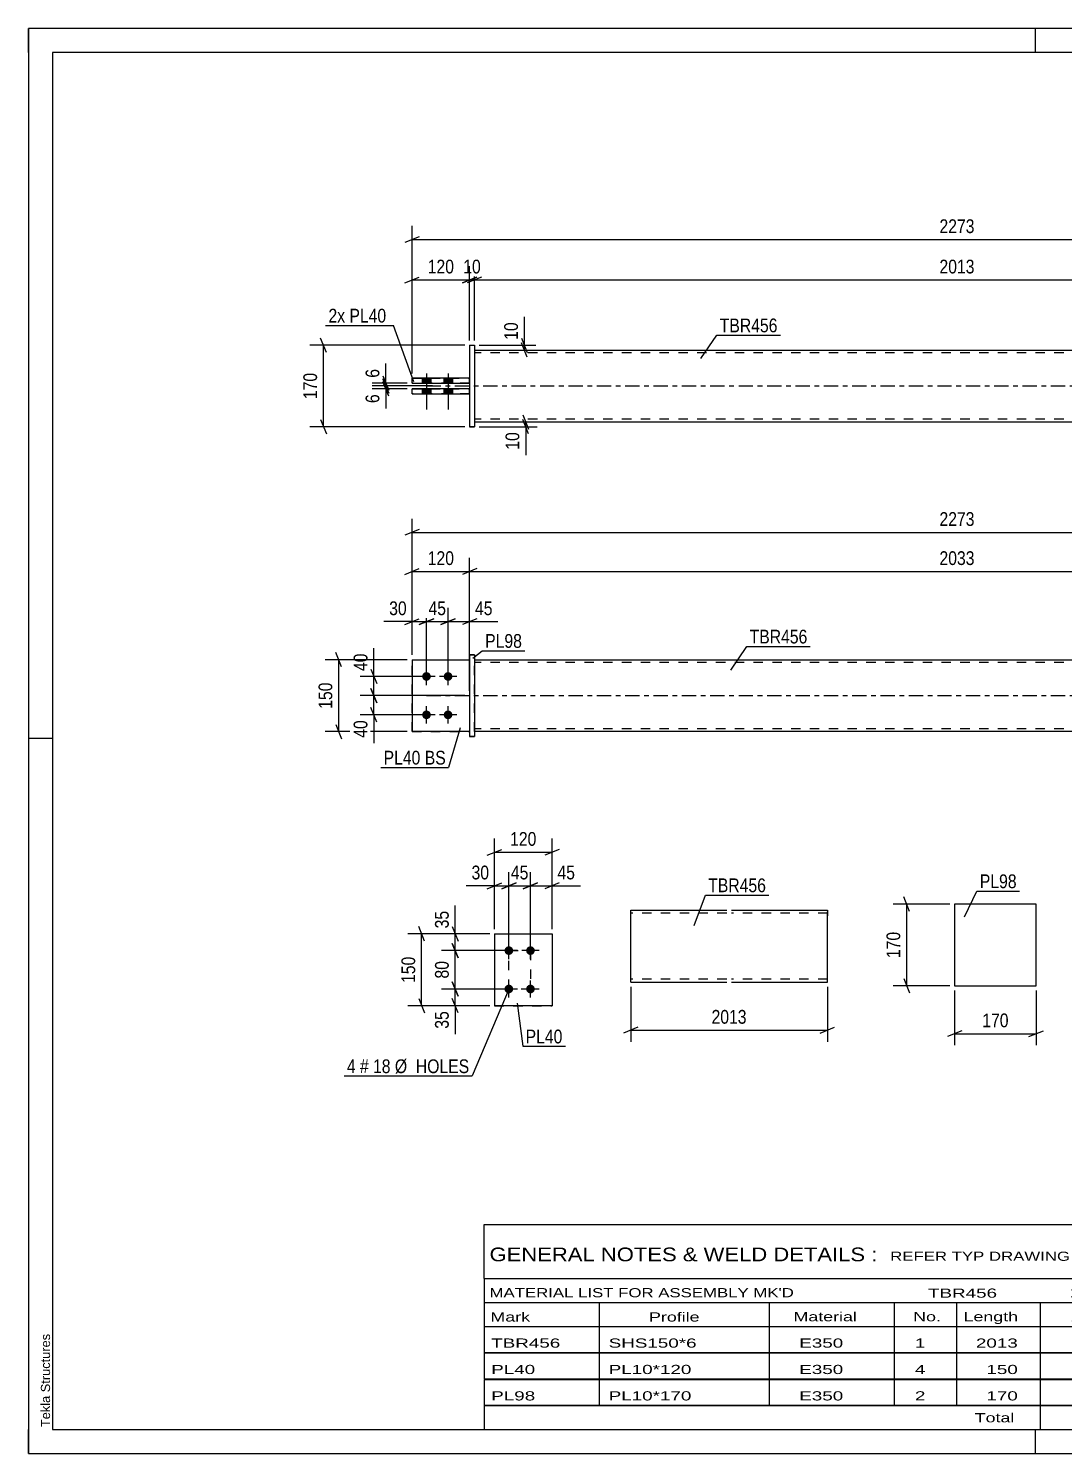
# Model space of a CAD drawing. Header units: millimetres. Extents: x 0 to 420, y 0 to 297.
# Drawn here: x 0 to 215.9, y 0 to 297 of the extents above; entities that cross this region are included whole.
import ezdxf

# ---------------------------------------------------------------- set-up
doc = ezdxf.new("R2010")
doc.units = ezdxf.units.MM
doc.linetypes.add('DXK_LINE_DOT2', pattern=[3.9198, 1.9599, -1.9599])
doc.linetypes.add('DXK_LINE_DOT3', pattern=[5.9187, 2.979, -0.9799, 0.9799, -0.9799])
doc.styles.add('Arial', font='ARIAL.TTF', dxfattribs={"height": 0.2})
doc.styles.add('Arial Narrow', font='ARIALN.TTF', dxfattribs={"height": 0.2})

# ---------------------------------------------------------------- blocks, each defined once
blk = doc.blocks.new('Unknown-580872543-1163')
at = {"color": 5, "linetype": 'Continuous'}
for p, q in [((420, 297), (0, 297)), ((0, 297), (0, 0)), ((0, 292), (0, 297)), ((210, 292), (210, 297)), ((415, 292), (5, 292)), ((5, 292), (5, 5)), ((5, 149), (0, 149)), ((0, 0), (0, 5)), ((5, 5), (415, 5)), ((210, 0), (210, 5)), ((0, 0), (420, 0))]:
    blk.add_line(p, q, dxfattribs=at)
at = {"color": 174, "linetype": 'Continuous', "style": 'Arial'}
blk.add_text('Tekla Structures', height=1.9102, rotation=90, dxfattribs=at).set_placement((4.5, 5.5))
blk = doc.blocks.new('Part-580872543-1796 - 1738')
at = {"color": 2, "linetype": 'Continuous'}
for p, q in [((80, 165.45), (92, 165.45)), ((80, 165.45), (80, 150.45)), ((92, 150.45), (80, 150.45)), ((80, 150.45), (80, 150.45))]:
    blk.add_line(p, q, dxfattribs=at)
at = {"color": 7, "linetype": 'DXK_LINE_DOT2'}
for p, q in [((80, 165.45), (92, 165.45)), ((92, 165.45), (92, 165.45)), ((92, 165.45), (92, 150.45)), ((80, 150.45), (92, 150.45)), ((80, 150.45), (80, 150.45))]:
    blk.add_line(p, q, dxfattribs=at)
blk = doc.blocks.new('Part-580872543-1791 - 1738')
at = {"color": 7, "linetype": 'DXK_LINE_DOT2'}
for p, q in [((80, 165.45), (92, 165.45)), ((80, 165.45), (92, 165.45)), ((80, 150.45), (80, 165.45)), ((92, 165.45), (92, 165.45)), ((92, 165.45), (92, 150.45)), ((80, 150.45), (92, 150.45)), ((92, 150.45), (80, 150.45)), ((80, 150.45), (80, 150.45))]:
    blk.add_line(p, q, dxfattribs=at)
blk = doc.blocks.new('Part-580872543-1801 - 1738')
at = {"color": 2, "linetype": 'Continuous'}
for p, q in [((93, 166.45), (92, 166.45)), ((92, 166.45), (92, 149.45)), ((93, 166.45), (93, 166.45)), ((93, 166.45), (93, 149.45)), ((92, 149.45), (93, 149.45))]:
    blk.add_line(p, q, dxfattribs=at)
at = {"color": 7, "linetype": 'DXK_LINE_DOT2'}
for p, q in [((92, 166.45), (93, 166.45)), ((93, 149.45), (92, 149.45))]:
    blk.add_line(p, q, dxfattribs=at)
blk = doc.blocks.new('Part-580872543-1806 - 1738')
at = {"color": 2, "linetype": 'Continuous'}
for p, q in [((93, 165.45), (294.28, 165.45)), ((294.28, 150.45), (93, 150.45))]:
    blk.add_line(p, q, dxfattribs=at)
at = {"color": 7, "linetype": 'DXK_LINE_DOT2'}
for p, q in [((93, 150.45), (93, 165.45)), ((294.28, 164.85), (93, 164.85)), ((294.28, 165.45), (294.28, 150.45)), ((294.28, 151.05), (93, 151.05))]:
    blk.add_line(p, q, dxfattribs=at)
at = {"color": 7, "linetype": 'DXK_LINE_DOT3'}
blk.add_line((83, 157.95), (304.28, 157.95), dxfattribs=at)
blk = doc.blocks.new('Bolt-580872543-1808 - 1738')
at = {"linetype": 'Continuous'}
for points in [[(83, 161.05), (82.81, 161.07), (82.63, 161.13), (82.47, 161.23), (82.33, 161.35), (82.22, 161.5), (82.14, 161.68), (82.1, 161.86), (82.1, 162.05), (82.14, 162.23), (82.22, 162.4), (82.33, 162.56), (82.47, 162.68), (82.63, 162.78), (82.81, 162.83), (83, 162.85), (83.19, 162.83), (83.36, 162.78), (83.53, 162.68), (83.67, 162.56), (83.78, 162.4), (83.85, 162.23), (83.89, 162.05), (83.89, 161.86), (83.85, 161.68), (83.78, 161.5), (83.67, 161.35), (83.53, 161.23), (83.36, 161.13), (83.19, 161.07)], [(87.5, 161.05), (87.31, 161.07), (87.13, 161.13), (86.97, 161.23), (86.83, 161.35), (86.72, 161.5), (86.64, 161.68), (86.6, 161.86), (86.6, 162.05), (86.64, 162.23), (86.72, 162.4), (86.83, 162.56), (86.97, 162.68), (87.13, 162.78), (87.31, 162.83), (87.5, 162.85), (87.69, 162.83), (87.86, 162.78), (88.03, 162.68), (88.17, 162.56), (88.28, 162.4), (88.35, 162.23), (88.39, 162.05), (88.39, 161.86), (88.35, 161.68), (88.28, 161.5), (88.17, 161.35), (88.03, 161.23), (87.86, 161.13), (87.69, 161.07)], [(83, 153.05), (82.81, 153.07), (82.63, 153.13), (82.47, 153.23), (82.33, 153.35), (82.22, 153.5), (82.14, 153.68), (82.1, 153.86), (82.1, 154.05), (82.14, 154.23), (82.22, 154.4), (82.33, 154.56), (82.47, 154.68), (82.63, 154.78), (82.81, 154.83), (83, 154.85), (83.19, 154.83), (83.36, 154.78), (83.53, 154.68), (83.67, 154.56), (83.78, 154.4), (83.85, 154.23), (83.89, 154.05), (83.89, 153.86), (83.85, 153.68), (83.78, 153.5), (83.67, 153.35), (83.53, 153.23), (83.36, 153.13), (83.19, 153.07)], [(87.5, 153.05), (87.31, 153.07), (87.13, 153.13), (86.97, 153.23), (86.83, 153.35), (86.72, 153.5), (86.64, 153.68), (86.6, 153.86), (86.6, 154.05), (86.64, 154.23), (86.72, 154.4), (86.83, 154.56), (86.97, 154.68), (87.13, 154.78), (87.31, 154.83), (87.5, 154.85), (87.69, 154.83), (87.86, 154.78), (88.03, 154.68), (88.17, 154.56), (88.28, 154.4), (88.35, 154.23), (88.39, 154.05), (88.39, 153.86), (88.35, 153.68), (88.28, 153.5), (88.17, 153.35), (88.03, 153.23), (87.86, 153.13), (87.69, 153.07)]]:
    blk.add_hatch(color=1, dxfattribs=at).paths.add_polyline_path(points)
at = {"color": 1, "linetype": 'Continuous'}
for p, q in [((83, 160.15), (83, 163.75)), ((87.5, 160.15), (87.5, 163.75)), ((84.8, 161.95), (81.2, 161.95)), ((89.3, 161.95), (85.7, 161.95)), ((83, 152.15), (83, 155.75)), ((87.5, 152.15), (87.5, 155.75)), ((84.8, 153.95), (81.2, 153.95)), ((89.3, 153.95), (85.7, 153.95))]:
    blk.add_line(p, q, dxfattribs=at)
blk = doc.blocks.new('Part-580872543-1398 - 1390')
at = {"color": 2, "linetype": 'Continuous'}
for p, q in [((92, 230.99), (93, 230.99)), ((92, 230.99), (92, 213.99)), ((93, 230.99), (93, 230.99)), ((93, 230.99), (93, 213.99)), ((93, 213.99), (92, 213.99)), ((92, 213.99), (92, 213.99))]:
    blk.add_line(p, q, dxfattribs=at)
at = {"color": 7, "linetype": 'DXK_LINE_DOT2'}
for p, q in [((92, 230.99), (93, 230.99)), ((92, 213.99), (93, 213.99)), ((92, 213.99), (92, 213.99))]:
    blk.add_line(p, q, dxfattribs=at)
blk = doc.blocks.new('Part-580872543-1424 - 1390')
at = {"color": 2, "linetype": 'Continuous'}
for p, q in [((92, 221.89), (80, 221.89)), ((80, 220.89), (80, 221.89)), ((80, 220.89), (92, 220.89)), ((80, 220.89), (80, 220.89))]:
    blk.add_line(p, q, dxfattribs=at)
at = {"color": 7, "linetype": 'DXK_LINE_DOT2'}
for p, q in [((80, 221.89), (92, 221.89)), ((92, 220.89), (80, 220.89)), ((92, 220.89), (92, 221.89))]:
    blk.add_line(p, q, dxfattribs=at)
blk = doc.blocks.new('Part-580872543-1429 - 1390')
at = {"color": 2, "linetype": 'Continuous'}
for p, q in [((92, 224.09), (80, 224.09)), ((80, 223.09), (80, 224.09)), ((80, 223.09), (92, 223.09)), ((80, 223.09), (80, 223.09))]:
    blk.add_line(p, q, dxfattribs=at)
at = {"color": 7, "linetype": 'DXK_LINE_DOT2'}
for p, q in [((80, 224.09), (92, 224.09)), ((92, 223.09), (80, 223.09)), ((92, 223.09), (92, 224.09))]:
    blk.add_line(p, q, dxfattribs=at)
blk = doc.blocks.new('Part-580872543-1450 - 1390')
at = {"color": 2, "linetype": 'Continuous'}
for p, q in [((93, 229.99), (294.28, 229.99)), ((93, 214.99), (294.28, 214.99))]:
    blk.add_line(p, q, dxfattribs=at)
at = {"color": 7, "linetype": 'DXK_LINE_DOT2'}
for p, q in [((93, 229.99), (93, 214.99)), ((294.28, 229.39), (93, 229.39)), ((294.28, 229.99), (294.28, 214.99)), ((294.28, 215.59), (93, 215.59))]:
    blk.add_line(p, q, dxfattribs=at)
at = {"color": 7, "linetype": 'DXK_LINE_DOT3'}
blk.add_line((83, 222.49), (304.28, 222.49), dxfattribs=at)
blk = doc.blocks.new('Bolt-580872543-1452 - 1390')
at = {"linetype": 'Continuous'}
for points in [[(82.1, 223.09), (83.9, 223.09), (83.9, 224.09), (82.1, 224.09)], [(82.1, 223.09), (83.9, 223.09), (83.9, 224.09), (82.1, 224.09)], [(86.6, 223.09), (88.4, 223.09), (88.4, 224.09), (86.6, 224.09)], [(86.6, 223.09), (88.4, 223.09), (88.4, 224.09), (86.6, 224.09)], [(82.1, 220.89), (83.9, 220.89), (83.9, 221.89), (82.1, 221.89)], [(82.1, 220.89), (83.9, 220.89), (83.9, 221.89), (82.1, 221.89)], [(86.6, 220.89), (88.4, 220.89), (88.4, 221.89), (86.6, 221.89)], [(86.6, 220.89), (88.4, 220.89), (88.4, 221.89), (86.6, 221.89)]]:
    blk.add_hatch(color=1, dxfattribs=at).paths.add_polyline_path(points)
at = {"color": 1, "linetype": 'Continuous'}
for p, q in [((82.1, 224.09), (82.1, 223.09)), ((82.1, 224.09), (82.1, 223.09)), ((83, 225.09), (83, 217.59)), ((83, 225.09), (83, 217.59)), ((83.9, 224.09), (83.9, 223.09)), ((83.9, 224.09), (83.9, 223.09)), ((86.6, 224.09), (86.6, 223.09)), ((86.6, 224.09), (86.6, 223.09)), ((87.5, 225.09), (87.5, 217.59)), ((87.5, 225.09), (87.5, 217.59)), ((88.4, 224.09), (88.4, 223.09)), ((88.4, 224.09), (88.4, 223.09)), ((82.1, 221.89), (82.1, 220.89)), ((82.1, 221.89), (82.1, 220.89)), ((83.9, 221.89), (83.9, 220.89)), ((83.9, 221.89), (83.9, 220.89)), ((86.6, 221.89), (86.6, 220.89)), ((86.6, 221.89), (86.6, 220.89)), ((88.4, 221.89), (88.4, 220.89)), ((88.4, 221.89), (88.4, 220.89))]:
    blk.add_line(p, q, dxfattribs=at)
blk = doc.blocks.new('Part-580872543-2130 - 2123')
at = {"color": 2, "linetype": 'Continuous'}
for p, q in [((97.18, 108.31), (109.18, 108.31)), ((97.18, 108.31), (97.18, 93.31)), ((109.18, 108.31), (109.18, 108.31)), ((109.18, 108.31), (109.18, 93.31)), ((109.18, 93.31), (97.18, 93.31)), ((97.18, 93.31), (97.18, 93.31))]:
    blk.add_line(p, q, dxfattribs=at)
at = {"color": 7, "linetype": 'DXK_LINE_DOT2'}
for p, q in [((97.18, 108.31), (109.18, 108.31)), ((109.18, 108.31), (109.18, 108.31)), ((97.18, 93.31), (109.18, 93.31))]:
    blk.add_line(p, q, dxfattribs=at)
blk = doc.blocks.new('Bolt-580872543-2163 - 2123')
at = {"linetype": 'Continuous'}
for points in [[(100.18, 105.71), (100.37, 105.69), (100.55, 105.64), (100.71, 105.54), (100.85, 105.42), (100.96, 105.26), (101.04, 105.09), (101.08, 104.91), (101.08, 104.72), (101.04, 104.54), (100.96, 104.36), (100.85, 104.21), (100.71, 104.09), (100.55, 103.99), (100.37, 103.93), (100.18, 103.91), (99.99, 103.93), (99.81, 103.99), (99.65, 104.09), (99.51, 104.21), (99.4, 104.36), (99.32, 104.54), (99.29, 104.72), (99.29, 104.91), (99.32, 105.09), (99.4, 105.26), (99.51, 105.42), (99.65, 105.54), (99.81, 105.64), (99.99, 105.69)], [(104.68, 105.71), (104.87, 105.69), (105.05, 105.64), (105.21, 105.54), (105.35, 105.42), (105.46, 105.26), (105.54, 105.09), (105.58, 104.91), (105.58, 104.72), (105.54, 104.54), (105.46, 104.36), (105.35, 104.21), (105.21, 104.09), (105.05, 103.99), (104.87, 103.93), (104.68, 103.91), (104.49, 103.93), (104.31, 103.99), (104.15, 104.09), (104.01, 104.21), (103.9, 104.36), (103.82, 104.54), (103.79, 104.72), (103.79, 104.91), (103.82, 105.09), (103.9, 105.26), (104.01, 105.42), (104.15, 105.54), (104.31, 105.64), (104.49, 105.69)], [(100.18, 97.71), (100.37, 97.69), (100.55, 97.64), (100.71, 97.54), (100.85, 97.42), (100.96, 97.26), (101.04, 97.09), (101.08, 96.91), (101.08, 96.72), (101.04, 96.54), (100.96, 96.36), (100.85, 96.21), (100.71, 96.09), (100.55, 95.99), (100.37, 95.93), (100.18, 95.91), (99.99, 95.93), (99.81, 95.99), (99.65, 96.09), (99.51, 96.21), (99.4, 96.36), (99.32, 96.54), (99.29, 96.72), (99.29, 96.91), (99.32, 97.09), (99.4, 97.26), (99.51, 97.42), (99.65, 97.54), (99.81, 97.64), (99.99, 97.69)], [(104.68, 97.71), (104.87, 97.69), (105.05, 97.64), (105.21, 97.54), (105.35, 97.42), (105.46, 97.26), (105.54, 97.09), (105.58, 96.91), (105.58, 96.72), (105.54, 96.54), (105.46, 96.36), (105.35, 96.21), (105.21, 96.09), (105.05, 95.99), (104.87, 95.93), (104.68, 95.91), (104.49, 95.93), (104.31, 95.99), (104.15, 96.09), (104.01, 96.21), (103.9, 96.36), (103.82, 96.54), (103.79, 96.72), (103.79, 96.91), (103.82, 97.09), (103.9, 97.26), (104.01, 97.42), (104.15, 97.54), (104.31, 97.64), (104.49, 97.69)]]:
    blk.add_hatch(color=1, dxfattribs=at).paths.add_polyline_path(points)
at = {"color": 1, "linetype": 'Continuous'}
for p, q in [((101.98, 104.81), (98.38, 104.81)), ((100.18, 103.01), (100.18, 106.61)), ((106.48, 104.81), (102.88, 104.81)), ((104.68, 103.01), (104.68, 106.61)), ((100.18, 95.01), (100.18, 98.61)), ((104.68, 95.01), (104.68, 98.61)), ((101.98, 96.81), (98.38, 96.81)), ((106.48, 96.81), (102.88, 96.81))]:
    blk.add_line(p, q, dxfattribs=at)
blk = doc.blocks.new('Part-580872543-2294 - 2288')
at = {"color": 2, "linetype": 'Continuous'}
for p, q in [((210.15, 114.49), (193.15, 114.49)), ((193.15, 114.49), (193.15, 97.49)), ((210.15, 97.49), (210.15, 114.49)), ((193.15, 97.49), (210.15, 97.49))]:
    blk.add_line(p, q, dxfattribs=at)
blk = doc.blocks.new('Part-580872543-2320 - 2313')
at = {"color": 2, "linetype": 'Continuous'}
for p, q in [((125.61, 98.32), (125.61, 113.23)), ((125.61, 113.23), (145.61, 113.23)), ((146.61, 113.23), (166.61, 113.23)), ((166.61, 113.23), (166.61, 113.14)), ((166.61, 113.14), (166.61, 112.03)), ((166.61, 98.23), (166.61, 112.03)), ((125.61, 98.23), (125.61, 98.32)), ((125.61, 98.23), (145.61, 98.23)), ((146.61, 98.23), (166.61, 98.23))]:
    blk.add_line(p, q, dxfattribs=at)
at = {"color": 7, "linetype": 'DXK_LINE_DOT2'}
for p, q in [((166.61, 112.03), (166.61, 112.88)), ((145.61, 112.63), (125.61, 112.63)), ((166.61, 112.63), (146.61, 112.63)), ((125.61, 98.83), (125.61, 98.88)), ((145.61, 98.83), (125.61, 98.83)), ((166.61, 98.83), (146.61, 98.83)), ((166.61, 98.83), (166.61, 98.88))]:
    blk.add_line(p, q, dxfattribs=at)
blk = doc.blocks.new('Rectangle-580872543-2273 - 2123')
at = {"color": 1, "linetype": 'DXK_LINE_DOT2'}
blk.add_lwpolyline([(100.18, 104.81), (104.68, 104.81), (104.68, 96.81), (100.18, 96.81), (100.18, 104.81)], close=True, dxfattribs=at)
blk = doc.blocks.new('StraightDimension-580872543-1914 - 1738')
at = {"color": 7, "linetype": 'Continuous'}
for p, q in [((93.5, 184.43), (90.5, 183.23)), ((92, 158.95), (92, 186.68)), ((293.78, 183.23), (296.78, 184.43)), ((295.28, 166.45), (295.28, 186.68)), ((92, 183.83), (295.28, 183.83))]:
    blk.add_line(p, q, dxfattribs=at)
at = {"color": 0}
blk.add_wipeout([(197.9, 184.58), (197.9, 188.78), (189.38, 188.78), (189.38, 184.58)], dxfattribs=at)
at = {"color": 3, "style": 'Arial Narrow'}
blk.add_text('2033', height=2.863, dxfattribs=at).set_placement((189.98, 185.18))
blk = doc.blocks.new('StraightDimension-580872543-1929 - 1738')
at = {"color": 7, "linetype": 'Continuous'}
for p, q in [((78.5, 183.23), (81.5, 184.43)), ((80, 166.45), (80, 186.68)), ((93.5, 184.43), (90.5, 183.23)), ((92, 158.95), (92, 186.68)), ((80, 183.83), (92, 183.83))]:
    blk.add_line(p, q, dxfattribs=at)
at = {"color": 0}
blk.add_wipeout([(89.34, 184.58), (89.34, 188.78), (82.66, 188.78), (82.66, 184.58)], dxfattribs=at)
at = {"color": 3, "style": 'Arial Narrow'}
blk.add_text('120', height=2.863, dxfattribs=at).set_placement((83.26, 185.18))
blk = doc.blocks.new('StraightDimension-580872543-2000 - 1738')
at = {"color": 7, "linetype": 'Continuous'}
for p, q in [((71.43, 163.45), (72.63, 160.45)), ((82, 161.95), (69.18, 161.95)), ((72.03, 157.95), (72.03, 161.95)), ((91, 157.95), (69.18, 157.95)), ((72.63, 156.45), (71.43, 159.45))]:
    blk.add_line(p, q, dxfattribs=at)
at = {"color": 0}
blk.add_wipeout([(71.28, 167.34), (67.08, 167.34), (67.08, 162.48), (71.28, 162.48)], dxfattribs=at)
at = {"color": 7, "linetype": 'Continuous'}
blk.add_line((72.03, 161.95), (72.03, 167.86), dxfattribs=at)
blk.add_line((72.03, 161.95), (72.03, 167.86), dxfattribs=at)
at = {"color": 3, "style": 'Arial Narrow'}
blk.add_text('40', height=2.863, rotation=90.0002, dxfattribs=at).set_placement((70.68, 163.08))
blk = doc.blocks.new('StraightDimension-580872543-2010 - 1738')
at = {"color": 7, "linetype": 'Continuous'}
for p, q in [((65.3, 163.95), (64.1, 166.95)), ((79, 165.45), (61.85, 165.45)), ((64.7, 150.45), (64.7, 165.45)), ((64.1, 151.95), (65.3, 148.95)), ((79, 150.45), (61.85, 150.45))]:
    blk.add_line(p, q, dxfattribs=at)
at = {"color": 0}
blk.add_wipeout([(63.95, 161.3), (59.75, 161.3), (59.75, 154.61), (63.95, 154.61)], dxfattribs=at)
at = {"color": 3, "style": 'Arial Narrow'}
blk.add_text('150', height=2.863, rotation=90.0002, dxfattribs=at).set_placement((63.35, 155.21))
blk = doc.blocks.new('StraightDimension-580872543-1856 - 1738')
at = {"color": 7, "linetype": 'Continuous'}
for p, q in [((80, 166.45), (80, 194.83)), ((307.28, 166.45), (307.28, 194.83)), ((81.5, 192.58), (78.5, 191.38)), ((80, 191.98), (307.28, 191.98)), ((305.78, 191.38), (308.78, 192.58))]:
    blk.add_line(p, q, dxfattribs=at)
at = {"color": 0}
blk.add_wipeout([(197.9, 192.73), (197.9, 196.93), (189.38, 196.93), (189.38, 192.73)], dxfattribs=at)
at = {"color": 3, "style": 'Arial Narrow'}
blk.add_text('2273', height=2.863, dxfattribs=at).set_placement((189.98, 193.33))
blk = doc.blocks.new('StraightDimension-580872543-1945 - 1738')
at = {"color": 7, "linetype": 'Continuous'}
for p, q in [((80, 166.45), (80, 176.23)), ((83, 162.95), (83, 176.23)), ((78.5, 172.78), (81.5, 173.98)), ((80, 173.38), (83, 173.38)), ((84.5, 173.98), (81.5, 172.78))]:
    blk.add_line(p, q, dxfattribs=at)
at = {"color": 0}
blk.add_wipeout([(79.47, 174.13), (79.47, 178.33), (74.62, 178.33), (74.62, 174.13)], dxfattribs=at)
at = {"color": 7, "linetype": 'Continuous'}
blk.add_line((80, 173.38), (74.09, 173.38), dxfattribs=at)
blk.add_line((80, 173.38), (74.09, 173.38), dxfattribs=at)
at = {"color": 3, "style": 'Arial Narrow'}
blk.add_text('30', height=2.863, dxfattribs=at).set_placement((75.22, 174.73))
blk = doc.blocks.new('StraightDimension-580872543-1961 - 1738')
at = {"color": 7, "linetype": 'Continuous'}
for p, q in [((83, 162.95), (83, 176.23)), ((87.5, 162.95), (87.5, 176.23)), ((81.5, 172.78), (84.5, 173.98)), ((83, 173.38), (87.5, 173.38)), ((89, 173.98), (86, 172.78))]:
    blk.add_line(p, q, dxfattribs=at)
at = {"color": 0}
blk.add_wipeout([(87.68, 174.13), (87.68, 178.33), (82.82, 178.33), (82.82, 174.13)], dxfattribs=at)
at = {"color": 3, "style": 'Arial Narrow'}
blk.add_text('45', height=2.863, dxfattribs=at).set_placement((83.42, 174.73))
blk = doc.blocks.new('StraightDimension-580872543-1974 - 1738')
at = {"color": 7, "linetype": 'Continuous'}
for p, q in [((87.5, 162.95), (87.5, 176.23)), ((92, 166.45), (92, 176.23)), ((86, 172.78), (89, 173.98)), ((87.5, 173.38), (92, 173.38)), ((93.5, 173.98), (90.5, 172.78))]:
    blk.add_line(p, q, dxfattribs=at)
at = {"color": 0}
blk.add_wipeout([(97.38, 174.13), (97.38, 178.33), (92.52, 178.33), (92.52, 174.13)], dxfattribs=at)
at = {"color": 7, "linetype": 'Continuous'}
blk.add_line((92, 173.38), (97.91, 173.38), dxfattribs=at)
blk.add_line((92, 173.38), (97.91, 173.38), dxfattribs=at)
at = {"color": 3, "style": 'Arial Narrow'}
blk.add_text('45', height=2.863, dxfattribs=at).set_placement((93.12, 174.73))
blk = doc.blocks.new('StraightDimension-580872543-1991 - 1738')
at = {"color": 7, "linetype": 'Continuous'}
for p, q in [((91, 157.95), (69.18, 157.95)), ((71.43, 159.45), (72.63, 156.45)), ((72.03, 153.95), (72.03, 157.95)), ((72.63, 152.45), (71.43, 155.45)), ((82, 153.95), (69.18, 153.95))]:
    blk.add_line(p, q, dxfattribs=at)
at = {"color": 0}
blk.add_wipeout([(71.28, 153.43), (67.08, 153.43), (67.08, 148.57), (71.28, 148.57)], dxfattribs=at)
at = {"color": 7, "linetype": 'Continuous'}
blk.add_line((72.03, 153.95), (72.03, 148.05), dxfattribs=at)
blk.add_line((72.03, 153.95), (72.03, 148.05), dxfattribs=at)
at = {"color": 3, "style": 'Arial Narrow'}
blk.add_text('40', height=2.863, rotation=90.0002, dxfattribs=at).set_placement((70.68, 149.17))
blk = doc.blocks.new('StraightDimension-580872543-1691 - 1390')
at = {"color": 7, "linetype": 'Continuous'}
for p, q in [((73.92, 223.99), (75.12, 220.99)), ((75.12, 220.39), (73.92, 223.39)), ((84.25, 222.49), (71.67, 222.49)), ((79, 221.89), (71.67, 221.89)), ((74.52, 221.89), (74.52, 222.49))]:
    blk.add_line(p, q, dxfattribs=at)
at = {"color": 0}
blk.add_wipeout([(73.77, 221.36), (69.57, 221.36), (69.57, 218.33), (73.77, 218.33)], dxfattribs=at)
at = {"color": 7, "linetype": 'Continuous'}
blk.add_line((74.52, 221.89), (74.52, 217.81), dxfattribs=at)
blk.add_line((74.52, 221.89), (74.52, 217.81), dxfattribs=at)
at = {"color": 3, "style": 'Arial Narrow'}
blk.add_text('6', height=2.86, rotation=90.0002, dxfattribs=at).set_placement((73.17, 218.93))
blk = doc.blocks.new('StraightDimension-580872543-1639 - 1390')
at = {"color": 7, "linetype": 'Continuous'}
for p, q in [((102.82, 232.49), (104.02, 229.49)), ((94, 230.99), (105.82, 230.99)), ((94, 229.99), (105.82, 229.99)), ((104.02, 228.49), (102.82, 231.49)), ((103.42, 229.99), (103.42, 230.99))]:
    blk.add_line(p, q, dxfattribs=at)
at = {"color": 0}
blk.add_wipeout([(102.67, 236.37), (98.47, 236.37), (98.47, 231.51), (102.67, 231.51)], dxfattribs=at)
at = {"color": 7, "linetype": 'Continuous'}
blk.add_line((103.42, 230.99), (103.42, 236.89), dxfattribs=at)
blk.add_line((103.42, 230.99), (103.42, 236.89), dxfattribs=at)
at = {"color": 3, "style": 'Arial Narrow'}
blk.add_text('10', height=2.863, rotation=90.0002, dxfattribs=at).set_placement((102.07, 232.11))
blk = doc.blocks.new('StraightDimension-580872543-1567 - 1390')
at = {"color": 7, "linetype": 'Continuous'}
for p, q in [((80, 225.09), (80, 255.86)), ((307.28, 225.09), (307.28, 255.86)), ((81.5, 253.61), (78.5, 252.41)), ((80, 253.01), (307.28, 253.01)), ((305.78, 252.41), (308.78, 253.61))]:
    blk.add_line(p, q, dxfattribs=at)
at = {"color": 0}
blk.add_wipeout([(197.9, 253.76), (197.9, 257.96), (189.38, 257.96), (189.38, 253.76)], dxfattribs=at)
at = {"color": 3, "style": 'Arial Narrow'}
blk.add_text('2273', height=2.863, dxfattribs=at).set_placement((189.98, 254.36))
blk = doc.blocks.new('StraightDimension-580872543-1588 - 1390')
at = {"color": 7, "linetype": 'Continuous'}
for p, q in [((93, 231.99), (93, 247.45)), ((294.28, 231.99), (294.28, 247.45)), ((94.5, 245.2), (91.5, 244)), ((93, 244.6), (294.28, 244.6)), ((292.78, 244), (295.78, 245.2))]:
    blk.add_line(p, q, dxfattribs=at)
at = {"color": 0}
blk.add_wipeout([(197.9, 245.35), (197.9, 249.55), (189.38, 249.55), (189.38, 245.35)], dxfattribs=at)
at = {"color": 3, "style": 'Arial Narrow'}
blk.add_text('2013', height=2.863, dxfattribs=at).set_placement((189.98, 245.95))
blk = doc.blocks.new('StraightDimension-580872543-1598 - 1390')
at = {"color": 7, "linetype": 'Continuous'}
for p, q in [((92, 231.99), (92, 247.45)), ((93, 231.99), (93, 247.45)), ((90.5, 244), (93.5, 245.2)), ((94.5, 245.2), (91.5, 244)), ((92, 244.6), (93, 244.6))]:
    blk.add_line(p, q, dxfattribs=at)
at = {"color": 0}
blk.add_wipeout([(94.93, 245.35), (94.93, 249.55), (90.07, 249.55), (90.07, 245.35)], dxfattribs=at)
at = {"color": 3, "style": 'Arial Narrow'}
blk.add_text('10', height=2.863, dxfattribs=at).set_placement((90.67, 245.95))
blk = doc.blocks.new('StraightDimension-580872543-1608 - 1390')
at = {"color": 7, "linetype": 'Continuous'}
for p, q in [((80, 225.09), (80, 247.45)), ((92, 231.99), (92, 247.45)), ((78.5, 244), (81.5, 245.2)), ((80, 244.6), (92, 244.6)), ((93.5, 245.2), (90.5, 244))]:
    blk.add_line(p, q, dxfattribs=at)
at = {"color": 0}
blk.add_wipeout([(89.34, 245.35), (89.34, 249.55), (82.66, 249.55), (82.66, 245.35)], dxfattribs=at)
at = {"color": 3, "style": 'Arial Narrow'}
blk.add_text('120', height=2.863, dxfattribs=at).set_placement((83.26, 245.95))
blk = doc.blocks.new('StraightDimension-580872543-1629 - 1390')
at = {"color": 7, "linetype": 'Continuous'}
for p, q in [((94, 214.99), (106.1, 214.99)), ((94, 213.99), (106.1, 213.99)), ((103.1, 216.49), (104.3, 213.49)), ((104.3, 212.49), (103.1, 215.49)), ((103.7, 213.99), (103.7, 214.99))]:
    blk.add_line(p, q, dxfattribs=at)
at = {"color": 0}
blk.add_wipeout([(102.95, 213.46), (98.75, 213.46), (98.75, 208.61), (102.95, 208.61)], dxfattribs=at)
at = {"color": 7, "linetype": 'Continuous'}
blk.add_line((103.7, 213.99), (103.7, 208.08), dxfattribs=at)
blk.add_line((103.7, 213.99), (103.7, 208.08), dxfattribs=at)
at = {"color": 3, "style": 'Arial Narrow'}
blk.add_text('10', height=2.863, rotation=90.0002, dxfattribs=at).set_placement((102.35, 209.21))
blk = doc.blocks.new('StraightDimension-580872543-1670 - 1390')
at = {"color": 7, "linetype": 'Continuous'}
for p, q in [((62.13, 229.49), (60.93, 232.49)), ((91, 230.99), (58.68, 230.99)), ((61.53, 213.99), (61.53, 230.99)), ((91, 213.99), (58.68, 213.99)), ((60.93, 215.49), (62.13, 212.49))]:
    blk.add_line(p, q, dxfattribs=at)
at = {"color": 0}
blk.add_wipeout([(60.78, 225.83), (56.58, 225.83), (56.58, 219.15), (60.78, 219.15)], dxfattribs=at)
at = {"color": 3, "style": 'Arial Narrow'}
blk.add_text('170', height=2.863, rotation=90.0002, dxfattribs=at).set_placement((60.18, 219.75))
blk = doc.blocks.new('StraightDimension-580872543-1681 - 1390')
at = {"color": 7, "linetype": 'Continuous'}
for p, q in [((79, 223.09), (71.67, 223.09)), ((73.92, 224.59), (75.12, 221.59)), ((75.12, 220.99), (73.92, 223.99)), ((74.52, 222.49), (74.52, 223.09)), ((84.25, 222.49), (71.67, 222.49))]:
    blk.add_line(p, q, dxfattribs=at)
at = {"color": 0}
blk.add_wipeout([(73.77, 226.64), (69.57, 226.64), (69.57, 223.61), (73.77, 223.61)], dxfattribs=at)
at = {"color": 7, "linetype": 'Continuous'}
blk.add_line((74.52, 223.09), (74.52, 227.17), dxfattribs=at)
blk.add_line((74.52, 223.09), (74.52, 227.17), dxfattribs=at)
at = {"color": 3, "style": 'Arial Narrow'}
blk.add_text('6', height=2.86, rotation=90.0002, dxfattribs=at).set_placement((73.17, 224.21))
blk = doc.blocks.new('StraightDimension-580872543-2166 - 2123')
at = {"color": 7, "linetype": 'Continuous'}
for p, q in [((97.18, 109.31), (97.18, 128.16)), ((109.18, 109.31), (109.18, 128.16)), ((95.68, 124.71), (98.68, 125.91)), ((97.18, 125.31), (109.18, 125.31)), ((110.68, 125.91), (107.68, 124.71))]:
    blk.add_line(p, q, dxfattribs=at)
at = {"color": 0}
blk.add_wipeout([(106.52, 126.06), (106.52, 130.26), (99.84, 130.26), (99.84, 126.06)], dxfattribs=at)
at = {"color": 3, "style": 'Arial Narrow'}
blk.add_text('120', height=2.863, dxfattribs=at).set_placement((100.44, 126.66))
blk = doc.blocks.new('StraightDimension-580872543-2183 - 2123')
at = {"color": 7, "linetype": 'Continuous'}
for p, q in [((98.68, 117.71), (101.68, 118.91)), ((100.18, 105.81), (100.18, 121.16)), ((106.18, 118.91), (103.18, 117.71)), ((104.68, 105.81), (104.68, 121.16)), ((100.18, 118.31), (104.68, 118.31))]:
    blk.add_line(p, q, dxfattribs=at)
at = {"color": 0}
blk.add_wipeout([(104.86, 119.06), (104.86, 123.26), (100, 123.26), (100, 119.06)], dxfattribs=at)
at = {"color": 3, "style": 'Arial Narrow'}
blk.add_text('45', height=2.863, dxfattribs=at).set_placement((100.6, 119.66))
blk = doc.blocks.new('StraightDimension-580872543-2193 - 2123')
at = {"color": 7, "linetype": 'Continuous'}
for p, q in [((95.68, 117.71), (98.68, 118.91)), ((97.18, 109.31), (97.18, 121.16)), ((101.68, 118.91), (98.68, 117.71)), ((100.18, 105.81), (100.18, 121.16)), ((97.18, 118.31), (100.18, 118.31))]:
    blk.add_line(p, q, dxfattribs=at)
at = {"color": 0}
blk.add_wipeout([(96.66, 119.06), (96.66, 123.26), (91.8, 123.26), (91.8, 119.06)], dxfattribs=at)
at = {"color": 7, "linetype": 'Continuous'}
blk.add_line((97.18, 118.31), (91.27, 118.31), dxfattribs=at)
blk.add_line((97.18, 118.31), (91.27, 118.31), dxfattribs=at)
at = {"color": 3, "style": 'Arial Narrow'}
blk.add_text('30', height=2.863, dxfattribs=at).set_placement((92.4, 119.66))
blk = doc.blocks.new('StraightDimension-580872543-2206 - 2123')
at = {"color": 7, "linetype": 'Continuous'}
for p, q in [((103.18, 117.71), (106.18, 118.91)), ((104.68, 105.81), (104.68, 121.16)), ((110.68, 118.91), (107.68, 117.71)), ((109.18, 109.31), (109.18, 121.16)), ((104.68, 118.31), (109.18, 118.31))]:
    blk.add_line(p, q, dxfattribs=at)
at = {"color": 0}
blk.add_wipeout([(114.56, 119.06), (114.56, 123.26), (109.71, 123.26), (109.71, 119.06)], dxfattribs=at)
at = {"color": 7, "linetype": 'Continuous'}
blk.add_line((109.18, 118.31), (115.09, 118.31), dxfattribs=at)
blk.add_line((109.18, 118.31), (115.09, 118.31), dxfattribs=at)
at = {"color": 3, "style": 'Arial Narrow'}
blk.add_text('45', height=2.863, dxfattribs=at).set_placement((110.31, 119.66))
blk = doc.blocks.new('StraightDimension-580872543-2220 - 2123')
at = {"color": 7, "linetype": 'Continuous'}
for p, q in [((96.18, 108.31), (79.14, 108.31)), ((82.59, 106.81), (81.39, 109.81)), ((81.99, 93.31), (81.99, 108.31)), ((96.18, 93.31), (79.14, 93.31)), ((81.39, 94.81), (82.59, 91.81))]:
    blk.add_line(p, q, dxfattribs=at)
at = {"color": 0}
blk.add_wipeout([(81.24, 104.16), (77.04, 104.16), (77.04, 97.47), (81.24, 97.47)], dxfattribs=at)
at = {"color": 3, "style": 'Arial Narrow'}
blk.add_text('150', height=2.863, rotation=90.0002, dxfattribs=at).set_placement((80.64, 98.07))
blk = doc.blocks.new('StraightDimension-580872543-2237 - 2123')
at = {"color": 7, "linetype": 'Continuous'}
for p, q in [((88.39, 98.31), (89.59, 95.31)), ((99.18, 96.81), (86.14, 96.81)), ((88.99, 93.31), (88.99, 96.81)), ((96.18, 93.31), (86.14, 93.31)), ((89.59, 91.81), (88.39, 94.81))]:
    blk.add_line(p, q, dxfattribs=at)
at = {"color": 0}
blk.add_wipeout([(88.24, 92.79), (84.04, 92.79), (84.04, 87.93), (88.24, 87.93)], dxfattribs=at)
at = {"color": 7, "linetype": 'Continuous'}
blk.add_line((88.99, 93.31), (88.99, 87.41), dxfattribs=at)
blk.add_line((88.99, 93.31), (88.99, 87.41), dxfattribs=at)
at = {"color": 3, "style": 'Arial Narrow'}
blk.add_text('35', height=2.863, rotation=90.0002, dxfattribs=at).set_placement((87.64, 88.53))
blk = doc.blocks.new('StraightDimension-580872543-2250 - 2123')
at = {"color": 7, "linetype": 'Continuous'}
for p, q in [((96.18, 108.31), (86.14, 108.31)), ((88.39, 109.81), (89.59, 106.81)), ((88.99, 104.81), (88.99, 108.31)), ((99.18, 104.81), (86.14, 104.81)), ((89.59, 103.31), (88.39, 106.31))]:
    blk.add_line(p, q, dxfattribs=at)
at = {"color": 0}
blk.add_wipeout([(88.24, 113.69), (84.04, 113.69), (84.04, 108.84), (88.24, 108.84)], dxfattribs=at)
at = {"color": 7, "linetype": 'Continuous'}
blk.add_line((88.99, 108.31), (88.99, 114.22), dxfattribs=at)
blk.add_line((88.99, 108.31), (88.99, 114.22), dxfattribs=at)
at = {"color": 3, "style": 'Arial Narrow'}
blk.add_text('35', height=2.863, rotation=90.0002, dxfattribs=at).set_placement((87.64, 109.44))
blk = doc.blocks.new('StraightDimension-580872543-2263 - 2123')
at = {"color": 7, "linetype": 'Continuous'}
for p, q in [((99.18, 104.81), (86.14, 104.81)), ((88.39, 106.31), (89.59, 103.31)), ((88.99, 96.81), (88.99, 104.81)), ((89.59, 95.31), (88.39, 98.31)), ((99.18, 96.81), (86.14, 96.81))]:
    blk.add_line(p, q, dxfattribs=at)
at = {"color": 0}
blk.add_wipeout([(88.24, 103.24), (84.04, 103.24), (84.04, 98.39), (88.24, 98.39)], dxfattribs=at)
at = {"color": 3, "style": 'Arial Narrow'}
blk.add_text('80', height=2.863, rotation=90.0002, dxfattribs=at).set_placement((87.64, 98.99))
blk = doc.blocks.new('StraightDimension-580872543-2305 - 2288')
at = {"color": 7, "linetype": 'Continuous'}
for p, q in [((193.15, 96.49), (193.15, 85.09)), ((210.15, 96.49), (210.15, 85.09)), ((194.65, 88.09), (191.65, 86.89)), ((193.15, 87.49), (210.15, 87.49)), ((208.65, 86.89), (211.65, 88.09))]:
    blk.add_line(p, q, dxfattribs=at)
at = {"color": 0}
blk.add_wipeout([(204.99, 88.24), (204.99, 92.44), (198.31, 92.44), (198.31, 88.24)], dxfattribs=at)
at = {"color": 3, "style": 'Arial Narrow'}
blk.add_text('170', height=2.863, dxfattribs=at).set_placement((198.91, 88.84))
blk = doc.blocks.new('StraightDimension-580872543-2296 - 2288')
at = {"color": 7, "linetype": 'Continuous'}
for p, q in [((183.75, 112.99), (182.55, 115.99)), ((192.15, 114.49), (180.3, 114.49)), ((183.15, 97.49), (183.15, 114.49)), ((182.55, 98.99), (183.75, 95.99)), ((192.15, 97.49), (180.3, 97.49))]:
    blk.add_line(p, q, dxfattribs=at)
at = {"color": 0}
blk.add_wipeout([(182.4, 109.33), (178.2, 109.33), (178.2, 102.65), (182.4, 102.65)], dxfattribs=at)
at = {"color": 3, "style": 'Arial Narrow'}
blk.add_text('170', height=2.863, rotation=90.0002, dxfattribs=at).set_placement((181.8, 103.25))
blk = doc.blocks.new('StraightDimension-580872543-2325 - 2313')
at = {"color": 7, "linetype": 'Continuous'}
for p, q in [((125.61, 97.23), (125.61, 85.83)), ((166.61, 97.23), (166.61, 85.83)), ((127.11, 88.83), (124.11, 87.63)), ((125.61, 88.23), (166.61, 88.23)), ((165.11, 87.63), (168.11, 88.83))]:
    blk.add_line(p, q, dxfattribs=at)
at = {"color": 0}
blk.add_wipeout([(150.36, 88.98), (150.36, 93.18), (141.85, 93.18), (141.85, 88.98)], dxfattribs=at)
at = {"color": 3, "style": 'Arial Narrow'}
blk.add_text('2013', height=2.863, dxfattribs=at).set_placement((142.45, 89.58))
blk = doc.blocks.new('Unknown-580872543-3609')
at = {"color": 7, "linetype": 'Continuous'}
for p, q in [((95, 47.75), (255, 47.75)), ((95, 36.5), (95, 47.75)), ((255, 47.75), (255, 36.5)), ((95, 36.5), (255, 36.5)), ((95, 36.5), (95, 31.5)), ((255, 36.5), (255, 31.5)), ((95, 31.5), (255, 31.5)), ((95, 31.5), (95, 26.5)), ((119, 31.5), (119, 26.5)), ((154.5, 31.5), (154.5, 26.5)), ((180.5, 31.5), (180.5, 26.5)), ((193.5, 31.5), (193.5, 26.5)), ((211, 31.5), (211, 26.5)), ((233, 31.5), (233, 26.5)), ((255, 31.5), (255, 26.5)), ((95, 26.5), (255, 26.5)), ((95, 26.45), (95, 21.05)), ((95, 26.45), (255, 26.45)), ((119, 26.5), (119, 21)), ((154.5, 26.5), (154.5, 21)), ((180.5, 26.5), (180.5, 21)), ((193.5, 26.5), (193.5, 21)), ((211, 26.5), (211, 21)), ((233, 26.5), (233, 21)), ((255, 26.45), (255, 21.05)), ((95, 21.05), (255, 21.05)), ((95, 20.95), (95, 15.55)), ((95, 20.95), (255, 20.95)), ((119, 21), (119, 15.5)), ((154.5, 21), (154.5, 15.5)), ((180.5, 21), (180.5, 15.5)), ((193.5, 21), (193.5, 15.5)), ((211, 21), (211, 15.5)), ((233, 21), (233, 15.5)), ((255, 20.95), (255, 15.55)), ((95, 15.55), (255, 15.55)), ((95, 15.45), (95, 10.05)), ((95, 15.45), (255, 15.45)), ((119, 15.5), (119, 10)), ((154.5, 15.5), (154.5, 10)), ((180.5, 15.5), (180.5, 10)), ((193.5, 15.5), (193.5, 10)), ((211, 15.5), (211, 10)), ((233, 15.5), (233, 10)), ((255, 15.45), (255, 10.05)), ((95, 10.05), (255, 10.05)), ((95, 10), (255, 10)), ((95, 10), (95, 5)), ((211, 10), (211, 5)), ((233, 10), (233, 5)), ((255, 10), (255, 5)), ((95, 5), (255, 5))]:
    blk.add_line(p, q, dxfattribs=at)
at = {"color": 7, "style": 'Arial Narrow'}
for s, height, width, p in [('GENERAL NOTES & WELD DETAILS :', 2.8633, 1.4, (96.15, 40.06)), ('REFER TYP DRAWING TYP-01', 1.9089, 1.6, (179.7, 40.16)), ("MATERIAL LIST FOR ASSEMBLY MK'D", 1.9089, 1.6, (96.15, 32.56)), ('TBR456', 1.909, 1.794707, (187.59, 32.47)), ('1', 1.91, 1.794707, (217.08, 32.56)), ('No. Required', 1.9089, 1.6, (226.41, 32.56)), ('Mark', 1.909, 1.7, (96.34, 27.5)), ('Profile', 1.909, 1.7, (129.41, 27.5)), ('Material', 1.909, 1.7, (159.54, 27.56)), ('No.', 1.909, 1.7, (184.5, 27.56)), ('Length', 1.909, 1.7, (195, 27.56)), ('Area', 1.909, 1.7, (217.5, 27.56)), ('Weight', 1.909, 1.7, (237, 27.56))]:
    blk.add_text(s, height=height, dxfattribs=dict(at, width=width)).set_placement(p)
at = {"color": 7, "linetype": 'Continuous', "style": 'Arial Narrow'}
for s, height, width, p in [('TBR456', 1.909, 1.794707, (96.5, 22.06)), ('SHS150*6', 1.909, 1.794707, (121, 22.06)), ('E350', 1.909, 1.794707, (160.74, 22.06)), ('1', 1.91, 1.794707, (184.86, 22.06)), ('2013', 1.909, 1.794707, (197.58, 22.06)), ('1.2', 1.909, 1.794707, (221.32, 22.06)), ('54.6', 1.909, 1.794707, (240.14, 22.06)), ('PL40', 1.909, 1.794707, (96.5, 16.56)), ('PL10*120', 1.909, 1.794707, (121, 16.56)), ('E350', 1.909, 1.794707, (160.74, 16.56)), ('4', 1.91, 1.794707, (184.86, 16.56)), ('150', 1.909, 1.794707, (199.77, 16.56)), ('0.0', 1.909, 1.794707, (221.32, 16.56)), ('5.7', 1.909, 1.794707, (242.33, 16.56)), ('PL98', 1.909, 1.794707, (96.5, 11.06)), ('PL10*170', 1.909, 1.794707, (121, 11.06)), ('E350', 1.909, 1.794707, (160.74, 11.06)), ('2', 1.91, 1.794707, (184.86, 11.06)), ('170', 1.909, 1.794707, (199.77, 11.06)), ('0.1', 1.909, 1.794707, (221.32, 11.06)), ('4.5', 1.909, 1.794707, (242.33, 11.06)), ('Total', 1.909, 1.7, (197.33, 6.5)), ('1.5', 1.909, 1.794707, (220.83, 6.5)), ('64.8', 1.909, 1.794707, (240.14, 6.5))]:
    blk.add_text(s, height=height, dxfattribs=dict(at, width=width)).set_placement(p)
blk = doc.blocks.new('Mark-580872543-1797 - 1738')
at = {"color": 0}
blk.add_wipeout([(102.91, 167.92), (102.91, 170.92), (95.24, 170.92), (95.24, 167.92)], dxfattribs=at)
blk.add_wipeout([(102.91, 167.92), (102.91, 170.92), (95.24, 170.92), (95.24, 167.92)], dxfattribs=at)
at = {"color": 30, "linetype": 'Continuous'}
for p, q in [((92.69, 165.77), (94.64, 167.32)), ((94.64, 167.32), (103.51, 167.32))]:
    blk.add_line(p, q, dxfattribs=at)
at = {"color": 3, "style": 'Arial Narrow'}
blk.add_text('PL98', height=2.863, dxfattribs=at).set_placement((95.24, 167.92))
blk = doc.blocks.new('MarkSet-580872543-2045 - 1738')
at = {"color": 0}
blk.add_wipeout([(81.74, 143.59), (81.74, 146.59), (74.06, 146.59), (74.06, 143.59)], dxfattribs=at)
blk.add_wipeout([(81.74, 143.59), (81.74, 146.59), (74.06, 146.59), (74.06, 143.59)], dxfattribs=at)
blk.add_wipeout([(87.02, 143.59), (87.02, 146.59), (82.64, 146.59), (82.64, 143.59)], dxfattribs=at)
blk.add_wipeout([(87.02, 143.59), (87.02, 146.59), (82.64, 146.59), (82.64, 143.59)], dxfattribs=at)
at = {"color": 30, "linetype": 'Continuous'}
for p in [(90.04, 151.23), (73.46, 142.99)]:
    blk.add_line(p, (87.62, 142.99), dxfattribs=at)
at = {"color": 3, "style": 'Arial Narrow'}
for s, p in [('PL40', (74.06, 143.59)), ('BS', (82.64, 143.59))]:
    blk.add_text(s, height=2.863, dxfattribs=at).set_placement(p)
blk = doc.blocks.new('Mark-580872543-1802 - 1738')
at = {"color": 0}
blk.add_wipeout([(162.45, 168.83), (162.45, 171.83), (150.39, 171.83), (150.39, 168.83)], dxfattribs=at)
blk.add_wipeout([(162.45, 168.83), (162.45, 171.83), (150.39, 171.83), (150.39, 168.83)], dxfattribs=at)
at = {"color": 30, "linetype": 'Continuous'}
for p, q in [((146.5, 163.26), (149.79, 168.23)), ((149.79, 168.23), (163.05, 168.23))]:
    blk.add_line(p, q, dxfattribs=at)
at = {"color": 3, "style": 'Arial Narrow'}
blk.add_text('TBR456', height=2.863, dxfattribs=at).set_placement((150.39, 168.83))
blk = doc.blocks.new('Mark-580872543-1446 - 1390')
at = {"color": 0}
blk.add_wipeout([(156.22, 233.68), (156.22, 236.68), (144.16, 236.68), (144.16, 233.68)], dxfattribs=at)
blk.add_wipeout([(156.22, 233.68), (156.22, 236.68), (144.16, 236.68), (144.16, 233.68)], dxfattribs=at)
at = {"color": 30, "linetype": 'Continuous'}
for p, q in [((140.19, 228.23), (143.56, 233.08)), ((143.56, 233.08), (156.82, 233.08))]:
    blk.add_line(p, q, dxfattribs=at)
at = {"color": 3, "style": 'Arial Narrow'}
blk.add_text('TBR456', height=2.863, dxfattribs=at).set_placement((144.16, 233.68))
blk = doc.blocks.new('MarkSet-580872543-1729 - 1390')
at = {"color": 30, "linetype": 'Continuous'}
blk.add_line((80.36, 223.37), (76.1, 235.12), dxfattribs=at)
at = {"color": 0}
blk.add_wipeout([(66.03, 235.72), (66.03, 238.72), (62.56, 238.72), (62.56, 235.72)], dxfattribs=at)
blk.add_wipeout([(66.03, 235.72), (66.03, 238.72), (62.56, 238.72), (62.56, 235.72)], dxfattribs=at)
blk.add_wipeout([(74.6, 235.72), (74.6, 238.72), (66.93, 238.72), (66.93, 235.72)], dxfattribs=at)
blk.add_wipeout([(74.6, 235.72), (74.6, 238.72), (66.93, 238.72), (66.93, 235.72)], dxfattribs=at)
at = {"color": 30, "linetype": 'Continuous'}
blk.add_line((61.96, 235.12), (76.1, 235.12), dxfattribs=at)
at = {"color": 3, "style": 'Arial Narrow'}
for s, p in [('2x', (62.56, 235.72)), ('PL40', (66.93, 235.72))]:
    blk.add_text(s, height=2.863, dxfattribs=at).set_placement(p)
blk = doc.blocks.new('Mark-580872543-2126 - 2123')
at = {"color": 0}
blk.add_wipeout([(111.36, 85.48), (111.36, 88.48), (103.68, 88.48), (103.68, 85.48)], dxfattribs=at)
blk.add_wipeout([(111.36, 85.48), (111.36, 88.48), (103.68, 88.48), (103.68, 85.48)], dxfattribs=at)
at = {"color": 30, "linetype": 'Continuous'}
for p, q in [((101.9, 93.84), (103.08, 84.88)), ((103.08, 84.88), (111.96, 84.88))]:
    blk.add_line(p, q, dxfattribs=at)
at = {"color": 3, "style": 'Arial Narrow'}
blk.add_text('PL40', height=2.863, dxfattribs=at).set_placement((103.68, 85.48))
blk = doc.blocks.new('Mark-580872543-2159 - 2123')
at = {"color": 0}
blk.add_wipeout([(68.22, 79.28), (68.22, 82.28), (66.4, 82.28), (66.4, 79.28)], dxfattribs=at)
blk.add_wipeout([(68.22, 79.28), (68.22, 82.28), (66.4, 82.28), (66.4, 79.28)], dxfattribs=at)
blk.add_wipeout([(70.95, 79.28), (70.95, 82.28), (69.12, 82.28), (69.12, 79.28)], dxfattribs=at)
blk.add_wipeout([(70.95, 79.28), (70.95, 82.28), (69.12, 82.28), (69.12, 79.28)], dxfattribs=at)
at = {"color": 3, "style": 'Arial Narrow'}
blk.add_text('4', height=2.86, dxfattribs=at).set_placement((66.4, 79.28))
at = {"color": 0}
blk.add_wipeout([(75.51, 79.28), (75.51, 82.28), (71.85, 82.28), (71.85, 79.28)], dxfattribs=at)
blk.add_wipeout([(75.51, 79.28), (75.51, 82.28), (71.85, 82.28), (71.85, 79.28)], dxfattribs=at)
at = {"color": 3, "style": 'Arial Narrow'}
blk.add_text('#', height=2.86, dxfattribs=at).set_placement((69.12, 79.28))
at = {"color": 0}
blk.add_wipeout([(91.94, 79.28), (91.94, 82.28), (76.41, 82.28), (76.41, 79.28)], dxfattribs=at)
blk.add_wipeout([(91.94, 79.28), (91.94, 82.28), (76.41, 82.28), (76.41, 79.28)], dxfattribs=at)
at = {"color": 7, "linetype": 'Continuous'}
for p in [(100.23, 96.94), (65.8, 78.68)]:
    blk.add_line(p, (92.54, 78.68), dxfattribs=at)
at = {"color": 3, "style": 'Arial Narrow'}
for s, p in [('18', (71.85, 79.28)), ('Ø  HOLES', (76.41, 79.28))]:
    blk.add_text(s, height=2.863, dxfattribs=at).set_placement(p)
blk = doc.blocks.new('Mark-580872543-2290 - 2288')
at = {"color": 0}
blk.add_wipeout([(206.08, 117.83), (206.08, 120.83), (198.4, 120.83), (198.4, 117.83)], dxfattribs=at)
blk.add_wipeout([(206.08, 117.83), (206.08, 120.83), (198.4, 120.83), (198.4, 117.83)], dxfattribs=at)
at = {"color": 30, "linetype": 'Continuous'}
for p, q in [((195.17, 111.87), (197.8, 117.23)), ((197.8, 117.23), (206.68, 117.23))]:
    blk.add_line(p, q, dxfattribs=at)
at = {"color": 3, "style": 'Arial Narrow'}
blk.add_text('PL98', height=2.863, dxfattribs=at).set_placement((198.4, 117.83))
blk = doc.blocks.new('Mark-580872543-2316 - 2313')
at = {"color": 0}
blk.add_wipeout([(153.81, 116.99), (153.81, 119.99), (141.76, 119.99), (141.76, 116.99)], dxfattribs=at)
blk.add_wipeout([(153.81, 116.99), (153.81, 119.99), (141.76, 119.99), (141.76, 116.99)], dxfattribs=at)
at = {"color": 30, "linetype": 'Continuous'}
for p, q in [((138.8, 110.08), (141.16, 116.39)), ((141.16, 116.39), (154.41, 116.39))]:
    blk.add_line(p, q, dxfattribs=at)
at = {"color": 3, "style": 'Arial Narrow'}
blk.add_text('TBR456', height=2.863, dxfattribs=at).set_placement((141.76, 116.99))

msp = doc.modelspace()

# ---------------------------------------------------------------- block references
for name in ['Unknown-580872543-1163', 'Part-580872543-1450 - 1390', 'Part-580872543-1398 - 1390', 'Part-580872543-1429 - 1390', 'Bolt-580872543-1452 - 1390', 'Part-580872543-1424 - 1390', 'Part-580872543-1801 - 1738', 'Part-580872543-1796 - 1738', 'Part-580872543-1791 - 1738', 'Bolt-580872543-1808 - 1738', 'Part-580872543-1806 - 1738', 'Part-580872543-2320 - 2313', 'Part-580872543-2294 - 2288', 'Part-580872543-2130 - 2123', 'Bolt-580872543-2163 - 2123', 'Rectangle-580872543-2273 - 2123', 'Unknown-580872543-3609']:
    msp.add_blockref(name, (0, 0))

# ---------------------------------------------------------------- next in the draw order: block references
for name in ['StraightDimension-580872543-1639 - 1390', 'StraightDimension-580872543-1691 - 1390', 'StraightDimension-580872543-1629 - 1390', 'StraightDimension-580872543-1914 - 1738', 'StraightDimension-580872543-2166 - 2123', 'Mark-580872543-2316 - 2313', 'Mark-580872543-2290 - 2288', 'StraightDimension-580872543-2325 - 2313', 'StraightDimension-580872543-2305 - 2288', 'Mark-580872543-2126 - 2123']:
    msp.add_blockref(name, (0, 0))

# ---------------------------------------------------------------- next in the draw order: block references
for name in ['StraightDimension-580872543-1567 - 1390', 'StraightDimension-580872543-1929 - 1738', 'StraightDimension-580872543-2183 - 2123', 'StraightDimension-580872543-2296 - 2288']:
    msp.add_blockref(name, (0, 0))

# ---------------------------------------------------------------- next in the draw order: block references
for name in ['StraightDimension-580872543-1588 - 1390', 'StraightDimension-580872543-2000 - 1738', 'StraightDimension-580872543-2193 - 2123', 'StraightDimension-580872543-2206 - 2123']:
    msp.add_blockref(name, (0, 0))

# ---------------------------------------------------------------- next in the draw order: block references
for name in ['StraightDimension-580872543-1598 - 1390', 'Mark-580872543-1446 - 1390', 'StraightDimension-580872543-2010 - 1738', 'StraightDimension-580872543-2220 - 2123']:
    msp.add_blockref(name, (0, 0))

# ---------------------------------------------------------------- next in the draw order: block references
for name in ['StraightDimension-580872543-1608 - 1390', 'StraightDimension-580872543-1856 - 1738', 'StraightDimension-580872543-1991 - 1738', 'StraightDimension-580872543-2250 - 2123', 'StraightDimension-580872543-2237 - 2123']:
    msp.add_blockref(name, (0, 0))

# ---------------------------------------------------------------- next in the draw order: block references
for name in ['StraightDimension-580872543-1670 - 1390', 'StraightDimension-580872543-1945 - 1738', 'Mark-580872543-1802 - 1738', 'MarkSet-580872543-2045 - 1738', 'StraightDimension-580872543-2263 - 2123']:
    msp.add_blockref(name, (0, 0))

# ---------------------------------------------------------------- next in the draw order: block references
for name in ['StraightDimension-580872543-1681 - 1390', 'StraightDimension-580872543-1961 - 1738', 'Mark-580872543-2159 - 2123']:
    msp.add_blockref(name, (0, 0))

# ---------------------------------------------------------------- next in the draw order: block references
for name in ['MarkSet-580872543-1729 - 1390', 'StraightDimension-580872543-1974 - 1738']:
    msp.add_blockref(name, (0, 0))

# ---------------------------------------------------------------- next in the draw order: block references
msp.add_blockref('Mark-580872543-1797 - 1738', (0, 0))

doc.saveas('drawing.dxf')
